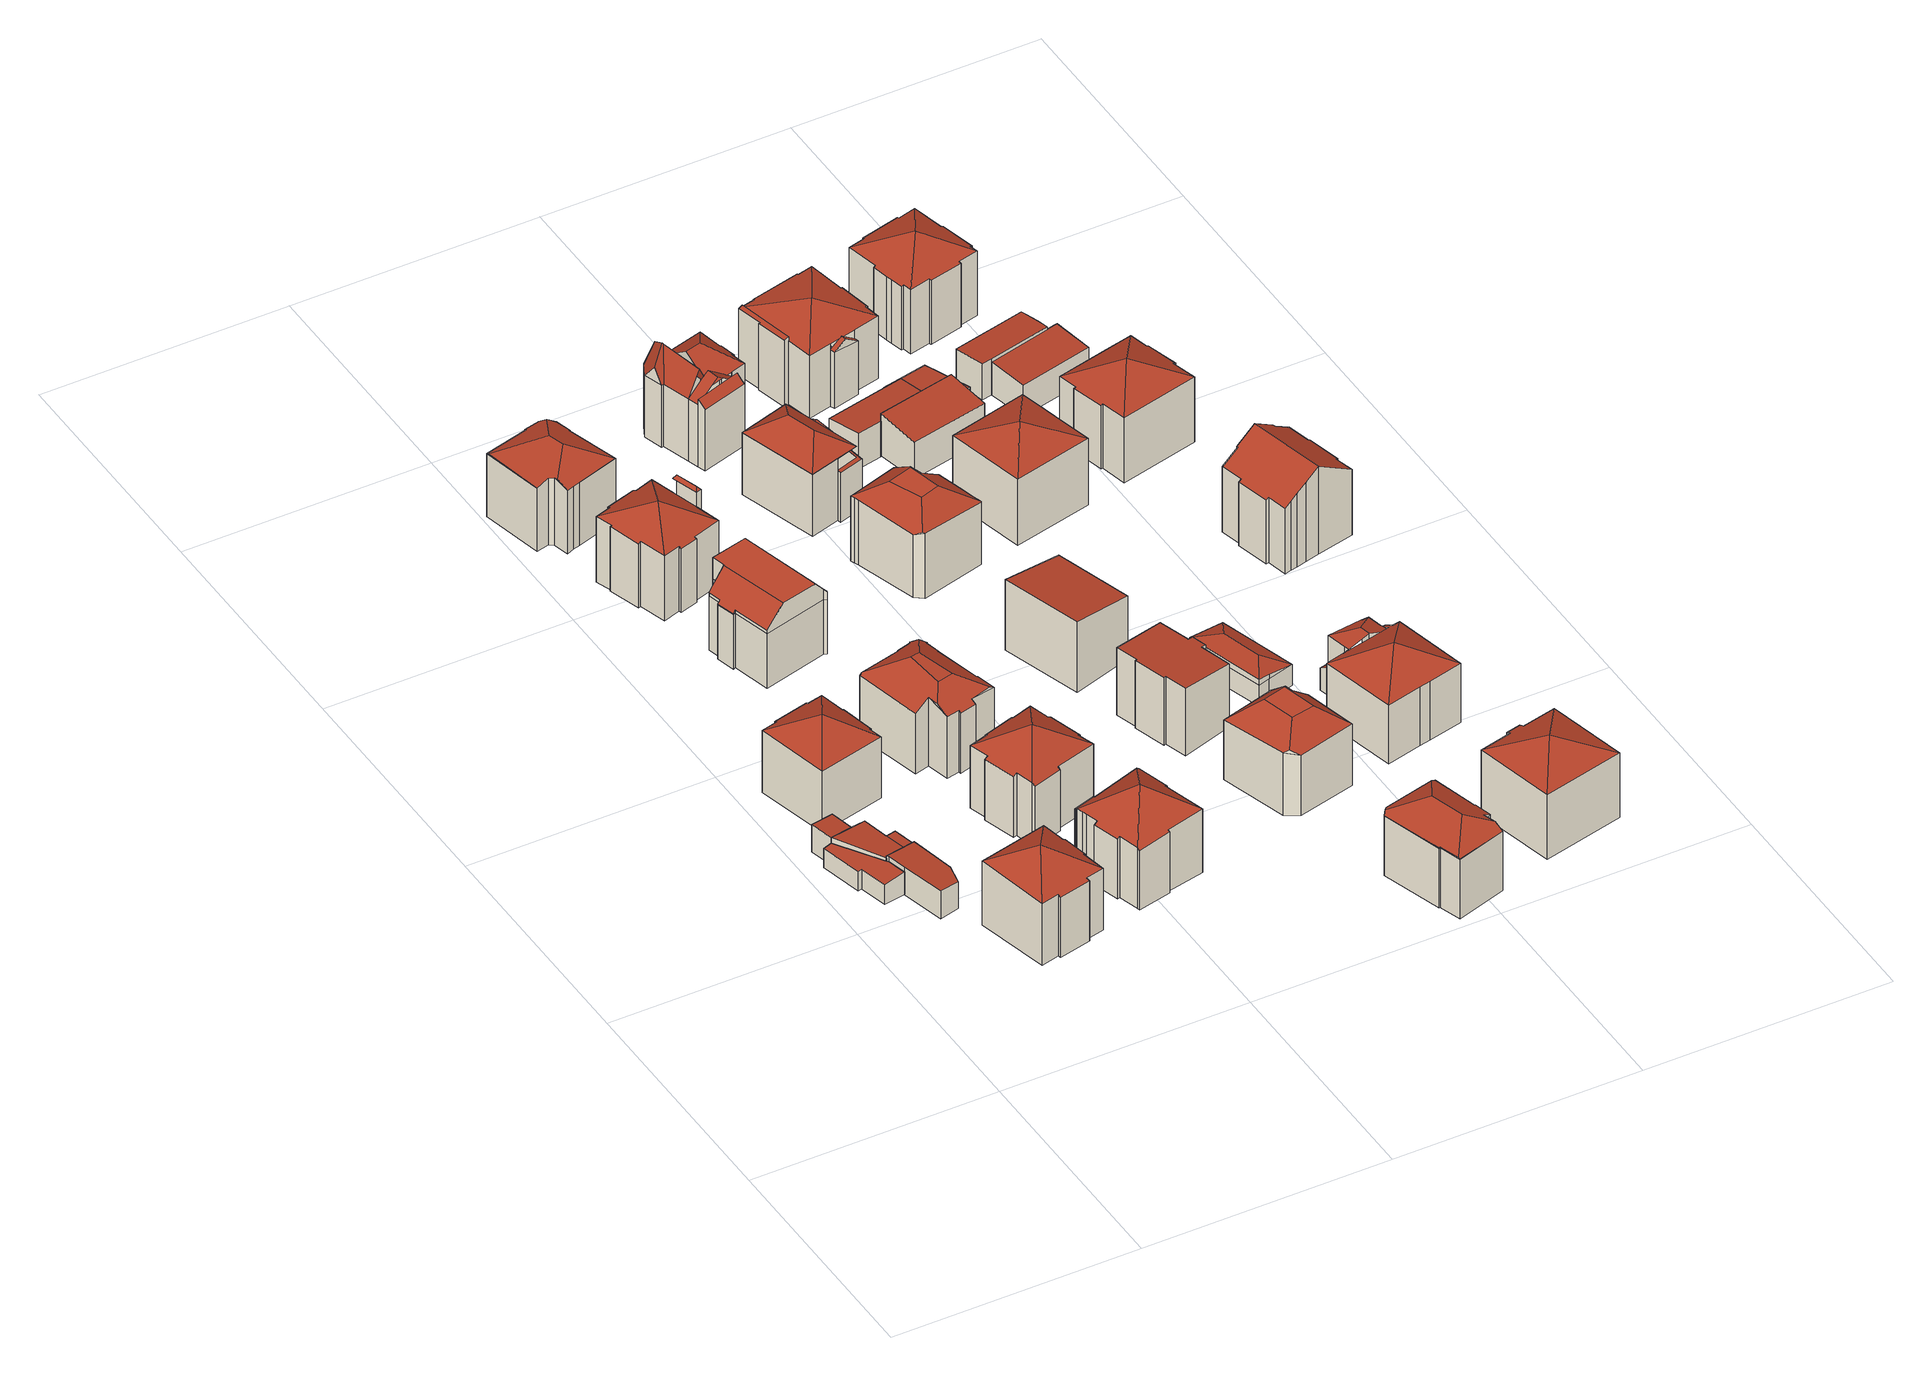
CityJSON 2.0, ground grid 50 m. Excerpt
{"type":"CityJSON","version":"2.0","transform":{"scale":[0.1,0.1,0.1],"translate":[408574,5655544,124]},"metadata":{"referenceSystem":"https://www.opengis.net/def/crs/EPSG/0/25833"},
"CityObjects":{
"building1":{"type":"Building","attributes":{"Dachtyp_tdc":"tdcPolyFlatRoof","Gemeindeschluessel":14612000,"Dachneigung":8.23,"QualitaetDacherkennung":71,"Geometrietyp2DReferenz":"3000","measuredHeight":5.06,"function":"31001_9998","roofType":"2100"},"geometry":[{"type":"Solid","lod":"2","boundaries":[[[[0,1,2,3]],[[1,4,5,2]],[[4,6,7,5]],[[6,8,9,7]],[[8,10,11,9]],[[10,12,13,11]],[[12,14,15,13]],[[14,0,3,15]],[[14,12,10,8,6,4,1,0]],[[3,2,5,7,9,11,13,15]]]],"semantics":{"surfaces":[{"type":"WallSurface"},{"type":"RoofSurface"},{"type":"GroundSurface"}],"values":[[0,0,0,0,0,0,0,0,1,2]]}}]},
"building2":{"type":"Building","attributes":{"Dachtyp_tdc":"tdcPolyFlatRoof","Gemeindeschluessel":14612000,"Dachneigung":3.33,"QualitaetDacherkennung":67,"Geometrietyp2DReferenz":"3000","measuredHeight":6.12,"function":"31001_9998","roofType":"2100"},"geometry":[{"type":"Solid","lod":"2","boundaries":[[[[16,17,18,19]],[[17,20,21,18]],[[20,22,23,21]],[[22,16,19,23]],[[22,20,17,16]],[[19,18,21,23]]]],"semantics":{"surfaces":[{"type":"WallSurface"},{"type":"RoofSurface"},{"type":"GroundSurface"}],"values":[[0,0,0,0,1,2]]}}]},
"building3":{"type":"Building","attributes":{"Gemeindeschluessel":14612000,"Geometrietyp2DReferenz":"3000","function":"31001_9998","roofType":"9999"},"children":["building3-1","building3-2"]},
"building3-1":{"type":"BuildingPart","attributes":{"Dachtyp_tdc":"tdcPolyFlatRoof","Dachneigung":3.8,"QualitaetDacherkennung":73,"Geometrietyp2DReferenz":"3000","measuredHeight":6.13,"roofType":"2100"},"parents":["building3"],"geometry":[{"type":"MultiSurface","lod":"2","boundaries":[[[24,25,26,27]],[[25,28,29,26]],[[28,30,31,29]],[[30,32,33,31]],[[32,34,35,33]],[[34,32,30,28,25,24]],[[27,26,29,31,33,35]]],"semantics":{"surfaces":[{"type":"WallSurface"},{"type":"RoofSurface"},{"type":"GroundSurface"}],"values":[0,0,0,0,0,1,2]}}]},
"building3-2":{"type":"BuildingPart","attributes":{"Dachtyp_tdc":"tdcPolyFlatRoof","Dachneigung":3.69,"QualitaetDacherkennung":66,"Geometrietyp2DReferenz":"3000","measuredHeight":5.62,"roofType":"2100"},"parents":["building3"],"geometry":[{"type":"MultiSurface","lod":"2","boundaries":[[[36,24,27,37]],[[38,39,35,34]],[[38,36,37,39]],[[38,34,24,36]],[[37,27,35,39]]],"semantics":{"surfaces":[{"type":"WallSurface"},{"type":"RoofSurface"},{"type":"GroundSurface"}],"values":[0,0,0,1,2]}}]},
"building4":{"type":"Building","attributes":{"Dachtyp_tdc":"tdcPolyFlatRoof","Gemeindeschluessel":14612000,"Dachneigung":3.72,"QualitaetDacherkennung":68,"Geometrietyp2DReferenz":"3000","measuredHeight":6.23,"function":"31001_9998","roofType":"2100"},"geometry":[{"type":"Solid","lod":"2","boundaries":[[[[40,41,42,43]],[[41,44,45,42]],[[44,46,47,45]],[[46,48,49,47]],[[48,50,51,49]],[[50,52,53,51]],[[52,40,43,53]],[[52,50,48,46,44,41,40]],[[43,42,45,47,49,51,53]]]],"semantics":{"surfaces":[{"type":"WallSurface"},{"type":"RoofSurface"},{"type":"GroundSurface"}],"values":[[0,0,0,0,0,0,0,1,2]]}}]},
"building5":{"type":"Building","attributes":{"Dachtyp_tdc":"tdcTentRoof","Gemeindeschluessel":14612000,"Dachneigung":28.26,"QualitaetDacherkennung":52,"Geometrietyp2DReferenz":"3000","measuredHeight":18.05,"function":"31001_9998","roofType":"3500"},"geometry":[{"type":"Solid","lod":"2","boundaries":[[[[54,55,56,57]],[[55,58,59,56]],[[58,60,61,59]],[[60,62,63,61]],[[62,64,65,63]],[[64,66,67,65]],[[66,68,69,67]],[[68,70,71,69]],[[70,72,73,71]],[[72,74,75,73]],[[74,76,77,75]],[[76,54,57,77]],[[54,76,78]],[[64,62,60,58,55,54,78]],[[74,72,70,68,66,64,78]],[[76,74,78]],[[57,56,59,61,63,65,67,69,71,73,75,77]]]],"semantics":{"surfaces":[{"type":"WallSurface"},{"type":"RoofSurface"},{"type":"GroundSurface"}],"values":[[0,0,0,0,0,0,0,0,0,0,0,0,1,1,1,1,2]]}}]},
"building6":{"type":"Building","attributes":{"Dachtyp_tdc":"tdcTentRoof","Gemeindeschluessel":14612000,"Dachneigung":27.88,"QualitaetDacherkennung":62,"Geometrietyp2DReferenz":"3000","measuredHeight":17.93,"function":"31001_9998","roofType":"3500"},"geometry":[{"type":"Solid","lod":"2","boundaries":[[[[79,80,81,82]],[[80,83,84,81]],[[83,85,86,84]],[[85,87,88,86]],[[87,89,90,88]],[[89,91,92,90]],[[91,93,94,92]],[[93,95,96,94]],[[95,97,98,96]],[[97,99,100,98]],[[99,101,102,100]],[[101,79,82,102]],[[93,91,89,87,85,83,103]],[[79,101,99,97,95,93,103]],[[80,79,103]],[[83,80,103]],[[82,81,84,86,88,90,92,94,96,98,100,102]]]],"semantics":{"surfaces":[{"type":"WallSurface"},{"type":"RoofSurface"},{"type":"GroundSurface"}],"values":[[0,0,0,0,0,0,0,0,0,0,0,0,1,1,1,1,2]]}}]},
"building7":{"type":"Building","attributes":{"Dachtyp_tdc":"tdcTentRoof","Gemeindeschluessel":14612000,"Dachneigung":30.77,"QualitaetDacherkennung":58,"Geometrietyp2DReferenz":"3000","measuredHeight":18.38,"function":"31001_9998","roofType":"3500"},"geometry":[{"type":"Solid","lod":"2","boundaries":[[[[104,105,106,107]],[[105,108,109,106]],[[108,110,111,109]],[[110,112,113,111]],[[112,114,115,113]],[[114,116,117,115]],[[116,118,119,117]],[[118,120,121,119]],[[120,122,123,121]],[[122,124,125,123]],[[124,126,127,125]],[[126,128,129,127]],[[128,130,131,129]],[[130,132,133,131]],[[132,134,135,133]],[[134,136,137,135]],[[136,138,139,137]],[[138,140,141,139]],[[140,104,107,141]],[[118,116,114,112,110,108,142]],[[128,126,124,122,120,118,142]],[[136,134,132,130,128,142]],[[108,105,104,140,138,136,142]],[[107,106,109,111,113,115,117,119,121,123,125,127,129,131,133,135,137,139,141]]]],"semantics":{"surfaces":[{"type":"WallSurface"},{"type":"RoofSurface"},{"type":"GroundSurface"}],"values":[[0,0,0,0,0,0,0,0,0,0,0,0,0,0,0,0,0,0,0,1,1,1,1,2]]}}]},
"building8":{"type":"Building","attributes":{"Dachtyp_tdc":"tdcTentRoof","Gemeindeschluessel":14612000,"Dachneigung":34.36,"QualitaetDacherkennung":53,"Geometrietyp2DReferenz":"3000","measuredHeight":19.06,"function":"31001_9998","roofType":"3500"},"geometry":[{"type":"Solid","lod":"2","boundaries":[[[[143,144,145,146]],[[144,147,148,145]],[[147,149,150,148]],[[149,151,152,150]],[[151,153,154,152]],[[153,155,156,154]],[[155,157,158,156]],[[157,159,160,158]],[[159,161,162,160]],[[161,163,164,162]],[[163,165,166,164]],[[165,167,168,166]],[[167,169,170,168]],[[169,171,172,170]],[[171,173,174,172]],[[173,175,176,174]],[[175,177,178,176]],[[177,179,180,178]],[[179,181,182,180]],[[181,143,146,182]],[[159,157,155,153,151,149,147,144,183]],[[169,167,165,163,161,159,183]],[[177,175,173,171,169,183]],[[144,143,181,179,177,183]],[[146,145,148,150,152,154,156,158,160,162,164,166,168,170,172,174,176,178,180,182]]]],"semantics":{"surfaces":[{"type":"WallSurface"},{"type":"RoofSurface"},{"type":"GroundSurface"}],"values":[[0,0,0,0,0,0,0,0,0,0,0,0,0,0,0,0,0,0,0,0,1,1,1,1,2]]}}]},
"building9":{"type":"Building","attributes":{"Dachtyp_tdc":"tdcFreeFormRoof","Gemeindeschluessel":14612000,"Dachneigung":18.41,"QualitaetDacherkennung":46,"Geometrietyp2DReferenz":"3000","measuredHeight":16.98,"function":"31001_9998","roofType":"5000"},"geometry":[{"type":"Solid","lod":"2","boundaries":[[[[184,185,186]],[[187,188,189]],[[190,191,192,193,194,195,196,197,198,199,200,201,202,203]],[[204,205,191,190]],[[205,206,192,191]],[[206,207,193,192]],[[207,208,194,193]],[[208,209,195,194]],[[209,185,196,195]],[[185,184,197,196]],[[184,210,198,197]],[[210,211,199,198]],[[211,212,200,199]],[[212,213,201,200]],[[213,188,202,201]],[[188,187,203,202]],[[187,204,190,203]],[[214,215,206,205,204,187,189]],[[184,186,216,217,211,210]],[[217,216,214,189,188,213,212]],[[186,185,209,208,207,215,214,216]],[[212,211,217]],[[207,206,215]]]],"semantics":{"surfaces":[{"type":"WallSurface"},{"type":"GroundSurface"},{"type":"RoofSurface"}],"values":[[0,0,1,0,0,0,0,0,0,0,0,0,0,0,0,0,0,2,2,2,2,0,0]]}}]},
"building10":{"type":"Building","attributes":{"Gemeindeschluessel":14612000,"Geometrietyp2DReferenz":"3000","function":"31001_9998","roofType":"9999"},"children":["building10-1","building10-2"]},
"building10-1":{"type":"BuildingPart","attributes":{"Dachtyp_tdc":"tdcFreeFormRoof","Dachneigung":53.32,"QualitaetDacherkennung":8,"Geometrietyp2DReferenz":"3000","measuredHeight":18.42,"roofType":"5000"},"parents":["building10"],"geometry":[{"type":"MultiSurface","lod":"2","boundaries":[[[218,219,220,221]],[[219,222,223,224,220]],[[225,222,219]],[[226,225,219,218]],[[226,218,227]],[[225,226,227,222]],[[228,229,221,220,224]]],"semantics":{"surfaces":[{"type":"WallSurface"},{"type":"RoofSurface"},{"type":"GroundSurface"}],"values":[0,0,1,1,1,1,2]}}]},
"building10-2":{"type":"BuildingPart","attributes":{"Dachtyp_tdc":"tdcTentRoof","Dachneigung":25.21,"QualitaetDacherkennung":34,"Geometrietyp2DReferenz":"3000","measuredHeight":18.42,"roofType":"3500"},"parents":["building10"],"geometry":[{"type":"MultiSurface","lod":"2","boundaries":[[[230,231,232,233]],[[234,235,236,237]],[[231,238,239,232]],[[238,240,241,239]],[[240,234,237,241]],[[235,242,243,236]],[[242,244,245,243]],[[244,246,229,245]],[[246,247,228,229]],[[223,248,249,224]],[[248,250,251,249]],[[252,253,254,255]],[[250,256,257,251]],[[256,258,259,257]],[[258,252,255,259]],[[253,260,261,254]],[[260,262,263,261]],[[262,264,265,263]],[[264,230,233,265]],[[244,242,235,234,240,238,266]],[[250,248,223,247,246,244,266]],[[260,253,252,258,256,250,266]],[[238,231,230,264,262,260,266]],[[233,232,239,241,237,236,243,245,229,228,224,249,251,257,259,255,254,261,263,265]]],"semantics":{"surfaces":[{"type":"WallSurface"},{"type":"RoofSurface"},{"type":"GroundSurface"}],"values":[0,0,0,0,0,0,0,0,0,0,0,0,0,0,0,0,0,0,0,1,1,1,1,2]}}]},
"building11":{"type":"Building","attributes":{"Dachtyp_tdc":"tdcFreeFormRoof","Gemeindeschluessel":14612000,"Dachneigung":0.96,"QualitaetDacherkennung":41,"Geometrietyp2DReferenz":"3000","measuredHeight":16.88,"function":"31001_9998","roofType":"5000"},"geometry":[{"type":"Solid","lod":"2","boundaries":[[[[267,268,269,270]],[[268,271,272,269]],[[271,273,274,272]],[[273,275,276,274]],[[275,277,278,276]],[[277,279,280,278]],[[279,281,282,280]],[[281,283,284,282]],[[283,285,286,284]],[[285,287,288,286]],[[287,289,290,288]],[[289,291,292,290]],[[291,293,294,292]],[[293,267,270,294]],[[275,295,296,297,298,299,300]],[[301,302,303,304,305,306,307,308]],[[309,310,304,303,298,297]],[[293,310,309,267]],[[267,309,297,268]],[[291,305,304,310,293]],[[283,301,308,285]],[[285,308,307,287]],[[287,307,306,289]],[[289,306,305,291]],[[281,302,301,283]],[[279,299,298,303,302,281]],[[277,300,299,279]],[[275,300,277]],[[268,297,296,271]],[[271,296,295,273]],[[273,295,275]],[[270,269,272,274,276,278,280,282,284,286,288,290,292,294]]]],"semantics":{"surfaces":[{"type":"WallSurface"},{"type":"RoofSurface"},{"type":"GroundSurface"}],"values":[[0,0,0,0,0,0,0,0,0,0,0,0,0,0,1,1,1,0,0,0,0,0,0,0,0,0,0,0,0,0,0,2]]}}]},
"building12":{"type":"Building","attributes":{"Dachtyp_tdc":"tdcFreeFormRoof","Gemeindeschluessel":14612000,"Dachneigung":33.05,"QualitaetDacherkennung":40,"Geometrietyp2DReferenz":"3000","measuredHeight":17.62,"function":"31001_9998","roofType":"5000"},"geometry":[{"type":"Solid","lod":"2","boundaries":[[[[311,312,313,314]],[[312,315,316,313]],[[315,317,318,316]],[[317,319,320,318]],[[319,321,322,320]],[[321,323,324,322]],[[323,325,326,324]],[[325,327,328,326]],[[327,329,330,328]],[[329,331,332,330]],[[331,333,334,332]],[[333,335,336,334]],[[335,337,338,336]],[[337,339,340,338]],[[339,341,342,340]],[[341,343,344,342]],[[343,345,346,344]],[[345,347,348,346]],[[347,311,314,348]],[[341,339,337,349,350,351,352,345,343]],[[352,351,353,354,312,311,347]],[[355,321,319,317,315,354,353,356]],[[349,335,333,331,329,327,325,323,355,356,350]],[[351,350,356,353]],[[323,321,355]],[[337,335,349]],[[315,312,354]],[[347,345,352]],[[314,313,316,318,320,322,324,326,328,330,332,334,336,338,340,342,344,346,348]]]],"semantics":{"surfaces":[{"type":"WallSurface"},{"type":"RoofSurface"},{"type":"GroundSurface"}],"values":[[0,0,0,0,0,0,0,0,0,0,0,0,0,0,0,0,0,0,0,1,1,1,1,1,0,0,0,0,2]]}}]},
"building13":{"type":"Building","attributes":{"Gemeindeschluessel":14612000,"Geometrietyp2DReferenz":"3000","function":"31001_9998","roofType":"9999"},"children":["building13-1","building13-2"]},
"building13-1":{"type":"BuildingPart","attributes":{"Dachtyp_tdc":"tdcGableRoof","Dachneigung":10.99,"QualitaetDacherkennung":19,"Geometrietyp2DReferenz":"3000","measuredHeight":13.19,"roofType":"3100"},"parents":["building13"],"geometry":[{"type":"MultiSurface","lod":"2","boundaries":[[[357,358,359,360]],[[358,361,362,359]],[[363,364,365,366]],[[364,367,368,365]],[[367,369,370,368]],[[369,371,372,370]],[[371,357,360,372]],[[367,364,363,373]],[[373,374,361,358,357,371,369,367]],[[360,359,362,375,376,366,365,368,370,372]]],"semantics":{"surfaces":[{"type":"WallSurface"},{"type":"RoofSurface"},{"type":"GroundSurface"}],"values":[0,0,0,0,0,0,0,1,1,2]}}]},
"building13-2":{"type":"BuildingPart","attributes":{"Dachtyp_tdc":"tdcHipRoof","Dachneigung":33.69,"QualitaetDacherkennung":70,"Geometrietyp2DReferenz":"3000","measuredHeight":17.53,"roofType":"3200"},"parents":["building13"],"geometry":[{"type":"MultiSurface","lod":"2","boundaries":[[[377,378,379]],[[366,376,375,362,380,381,382]],[[379,383,380,362,361]],[[383,384,381,380]],[[384,385,382,381]],[[385,386,363,366,382]],[[387,378,377,388]],[[385,389,390]],[[377,386,385,390,388]],[[389,387,388,390]],[[384,389,385]],[[383,387,389,384]],[[379,378,387,383]]],"semantics":{"surfaces":[{"type":"WallSurface"},{"type":"GroundSurface"},{"type":"RoofSurface"}],"values":[0,1,0,0,0,0,2,2,2,2,0,0,0]}}]},
"building14":{"type":"Building","attributes":{"Dachtyp_tdc":"tdcFreeFormRoof","Gemeindeschluessel":14612000,"Dachneigung":23.7,"QualitaetDacherkennung":58,"Geometrietyp2DReferenz":"3000","measuredHeight":16.38,"function":"31001_9998","roofType":"5000"},"geometry":[{"type":"Solid","lod":"2","boundaries":[[[[391,392,393,394]],[[392,395,396,393]],[[395,397,398,396]],[[397,399,400,398]],[[399,401,402,400]],[[401,403,404,402]],[[403,405,406,404]],[[405,407,408,406]],[[407,409,410,408]],[[409,411,412,410]],[[411,413,414,412]],[[413,391,394,414]],[[415,416,417,418]],[[419,420,421,422,405,423]],[[421,420,418,417,424,425,426]],[[427,428,429,430,392,415,418,420,419]],[[392,430,395]],[[395,430,429,397]],[[397,429,428,399]],[[399,428,427,401]],[[401,427,419,423,403]],[[407,422,421,426,409]],[[409,426,425,411]],[[411,425,424,413]],[[413,424,417,416,391]],[[405,422,407]],[[391,416,415,392]],[[403,423,405]],[[394,393,396,398,400,402,404,406,408,410,412,414]]]],"semantics":{"surfaces":[{"type":"WallSurface"},{"type":"RoofSurface"},{"type":"GroundSurface"}],"values":[[0,0,0,0,0,0,0,0,0,0,0,0,1,1,1,1,0,0,0,0,0,0,0,0,0,0,0,0,2]]}}]},
"building15":{"type":"Building","attributes":{"Dachtyp_tdc":"tdcPolyFlatRoof","Gemeindeschluessel":14612000,"Dachneigung":4.54,"QualitaetDacherkennung":52,"Geometrietyp2DReferenz":"3000","measuredHeight":15.01,"function":"31001_9998","roofType":"2100"},"geometry":[{"type":"Solid","lod":"2","boundaries":[[[[431,432,433,434]],[[432,435,436,433]],[[435,437,438,436]],[[437,439,440,438]],[[439,441,442,440]],[[441,443,444,442]],[[443,445,446,444]],[[445,447,448,446]],[[447,449,450,448]],[[449,451,452,450]],[[451,453,454,452]],[[453,431,434,454]],[[453,451,449,447,445,443,441,439,437,435,432,431]],[[434,433,436,438,440,442,444,446,448,450,452,454]]]],"semantics":{"surfaces":[{"type":"WallSurface"},{"type":"RoofSurface"},{"type":"GroundSurface"}],"values":[[0,0,0,0,0,0,0,0,0,0,0,0,1,2]]}}]},
"building16":{"type":"Building","attributes":{"Gemeindeschluessel":14612000,"Geometrietyp2DReferenz":"3000","function":"31001_9998","roofType":"9999"},"children":["building16-1","building16-2","building16-3","building16-4"]},
"building16-1":{"type":"BuildingPart","attributes":{"Dachtyp_tdc":"tdcHipAndGableRoof","Dachneigung":35.95,"QualitaetDacherkennung":56,"Geometrietyp2DReferenz":"3000","measuredHeight":17.73,"roofType":"5000"},"parents":["building16"],"geometry":[{"type":"MultiSurface","lod":"2","boundaries":[[[455,456,457,458]],[[456,459,460,457]],[[459,461,462,460]],[[461,463,464,462]],[[463,465,466,464]],[[465,467,468,466]],[[467,469,470,471,468]],[[467,465,463,461,459,456,472]],[[456,455,473,474,472]],[[474,475,476,477,469,467,472]],[[478,458,457,460,462,464,466,468,471,479]]],"semantics":{"surfaces":[{"type":"WallSurface"},{"type":"RoofSurface"},{"type":"GroundSurface"}],"values":[0,0,0,0,0,0,0,1,1,1,2]}}]},
"building16-2":{"type":"BuildingPart","attributes":{"Dachtyp_tdc":"tdcFreeFormRoof","Dachneigung":62.11,"QualitaetDacherkennung":18,"Geometrietyp2DReferenz":"3000","measuredHeight":19.63,"roofType":"5000"},"parents":["building16"],"geometry":[{"type":"MultiSurface","lod":"2","boundaries":[[[480,481,482,483]],[[480,484,485,481]],[[484,486,487,485]],[[486,488,489,487]],[[488,490,491,489]],[[492,490,488]],[[493,494,492,488,486]],[[493,486,484]],[[495,494,493,484,480]],[[496,495,480,483]],[[492,494,495,496,497,498,475,499,473,490]],[[479,482,481,485,487,489,491,458,478]]],"semantics":{"surfaces":[{"type":"WallSurface"},{"type":"RoofSurface"},{"type":"GroundSurface"}],"values":[0,0,0,0,0,0,1,0,1,1,1,2]}}]},
"building16-3":{"type":"BuildingPart","attributes":{"Dachtyp_tdc":"tdcPolyFlatRoof","Dachneigung":39.27,"QualitaetDacherkennung":33,"Geometrietyp2DReferenz":"3000","measuredHeight":15.09,"roofType":"2100"},"parents":["building16"],"geometry":[{"type":"MultiSurface","lod":"2","boundaries":[[[500,501,502,503,504,505]],[[501,506,507,502]],[[506,508,509,507]],[[508,510,511,512,509]],[[508,506,501,500,513,514,510]],[[512,503,502,507,509]]],"semantics":{"surfaces":[{"type":"WallSurface"},{"type":"RoofSurface"},{"type":"GroundSurface"}],"values":[0,0,0,0,1,2]}}]},
"building16-4":{"type":"BuildingPart","attributes":{"Dachtyp_tdc":"tdcGableRoof","Dachneigung":38.71,"QualitaetDacherkennung":36,"Geometrietyp2DReferenz":"3000","measuredHeight":17.25,"roofType":"3100"},"parents":["building16"],"geometry":[{"type":"MultiSurface","lod":"2","boundaries":[[[470,515,516,471]],[[511,483,482,512]],[[515,470,477,517,518,513,505]],[[483,511,514,518,517,497,519]],[[471,516,503,512,482,479]]],"semantics":{"surfaces":[{"type":"WallSurface"},{"type":"RoofSurface"},{"type":"GroundSurface"}],"values":[0,0,1,1,2]}}]},
"building17":{"type":"Building","attributes":{"Dachtyp_tdc":"tdcPolyFlatRoof","Gemeindeschluessel":14612000,"Dachneigung":7.44,"QualitaetDacherkennung":58,"Geometrietyp2DReferenz":"3000","measuredHeight":15.66,"function":"31001_9998","roofType":"2100"},"geometry":[{"type":"Solid","lod":"2","boundaries":[[[[520,521,522,523]],[[521,524,525,522]],[[524,526,527,525]],[[526,520,523,527]],[[526,524,521,520]],[[523,522,525,527]]]],"semantics":{"surfaces":[{"type":"WallSurface"},{"type":"RoofSurface"},{"type":"GroundSurface"}],"values":[[0,0,0,0,1,2]]}}]},
"building18":{"type":"Building","attributes":{"Dachtyp_tdc":"tdcFreeFormRoof","Gemeindeschluessel":14612000,"Dachneigung":32.88,"QualitaetDacherkennung":51,"Geometrietyp2DReferenz":"3000","measuredHeight":17.51,"function":"31001_9998","roofType":"5000"},"geometry":[{"type":"Solid","lod":"2","boundaries":[[[[528,529,530,531]],[[529,532,533,530]],[[532,534,535,533]],[[534,536,537,535]],[[536,538,539,537]],[[538,540,541,539]],[[540,542,543,541]],[[542,544,545,543]],[[544,546,547,545]],[[546,548,549,547]],[[548,550,551,549]],[[550,552,553,551]],[[552,528,531,553]],[[554,555,548,546,544,556]],[[557,558,532,529,528,552,550,555,554]],[[534,558,557,559,560,536]],[[560,559,556,544,542,540,538]],[[559,557,554,556]],[[550,548,555]],[[534,532,558]],[[538,536,560]],[[531,530,533,535,537,539,541,543,545,547,549,551,553]]]],"semantics":{"surfaces":[{"type":"WallSurface"},{"type":"RoofSurface"},{"type":"GroundSurface"}],"values":[[0,0,0,0,0,0,0,0,0,0,0,0,0,1,1,1,1,1,0,0,0,2]]}}]},
"building19":{"type":"Building","attributes":{"Dachtyp_tdc":"tdcFreeFormRoof","Gemeindeschluessel":14612000,"Dachneigung":38.13,"QualitaetDacherkennung":45,"Geometrietyp2DReferenz":"3000","measuredHeight":17.57,"function":"31001_9998","roofType":"5000"},"geometry":[{"type":"Solid","lod":"2","boundaries":[[[[561,562,563,564]],[[562,565,566,563]],[[565,567,568,566]],[[567,569,570,568]],[[569,571,572,570]],[[571,573,574,572]],[[573,561,564,574]],[[575,569,567,565,576,577]],[[569,575,578,579,571]],[[579,578,580,561,573]],[[577,576,562,561,580]],[[578,575,577,580]],[[565,562,576]],[[573,571,579]],[[564,563,566,568,570,572,574]]]],"semantics":{"surfaces":[{"type":"WallSurface"},{"type":"RoofSurface"},{"type":"GroundSurface"}],"values":[[0,0,0,0,0,0,0,1,1,1,1,1,0,0,2]]}}]},
"building20":{"type":"Building","attributes":{"Dachtyp_tdc":"tdcFreeFormRoof","Gemeindeschluessel":14612000,"Dachneigung":28.93,"QualitaetDacherkennung":46,"Geometrietyp2DReferenz":"3000","measuredHeight":6.91,"function":"31001_9998","roofType":"5000"},"geometry":[{"type":"Solid","lod":"2","boundaries":[[[[581,582,583,584]],[[582,585,586,583]],[[585,587,588,586]],[[587,589,590,588]],[[589,581,584,590]],[[585,591,592,593]],[[582,594,595]],[[585,582,595,591]],[[592,591,595,594]],[[589,592,594,581]],[[581,594,582]],[[587,593,592,589]],[[585,593,587]],[[584,583,586,588,590]]]],"semantics":{"surfaces":[{"type":"WallSurface"},{"type":"RoofSurface"},{"type":"GroundSurface"}],"values":[[0,0,0,0,0,1,1,1,1,0,0,0,0,2]]}}]},
"building21":{"type":"Building","attributes":{"Dachtyp_tdc":"tdcPolyFlatRoof","Gemeindeschluessel":14612000,"Dachneigung":4.16,"QualitaetDacherkennung":77,"Geometrietyp2DReferenz":"3000","measuredHeight":7.85,"function":"31001_9998","roofType":"2100"},"geometry":[{"type":"Solid","lod":"2","boundaries":[[[[596,597,598,599]],[[597,600,601,598]],[[600,602,603,601]],[[602,604,605,603]],[[604,606,607,605]],[[606,596,599,607]],[[606,604,602,600,597,596]],[[599,598,601,603,605,607]]]],"semantics":{"surfaces":[{"type":"WallSurface"},{"type":"RoofSurface"},{"type":"GroundSurface"}],"values":[[0,0,0,0,0,0,1,2]]}}]},
"building22":{"type":"Building","attributes":{"Gemeindeschluessel":14612000,"Geometrietyp2DReferenz":"3000","function":"31001_9998","roofType":"9999"},"children":["building22-1","building22-2","building22-3"]},
"building22-1":{"type":"BuildingPart","attributes":{"Dachtyp_tdc":"tdcTentRoof","Dachneigung":16.9,"QualitaetDacherkennung":54,"Geometrietyp2DReferenz":"3000","measuredHeight":17.5,"roofType":"3500"},"parents":["building22"],"geometry":[{"type":"MultiSurface","lod":"2","boundaries":[[[608,609,610,611]],[[609,612,613,610]],[[612,614,615,613]],[[614,616,617,615]],[[616,618,619,617]],[[618,620,621,619]],[[620,622,623,621]],[[622,624,625,623]],[[624,626,627,625]],[[626,628,629,627]],[[628,630,631,629]],[[630,632,631]],[[633,634,635]],[[633,636,637,634]],[[636,638,639,637]],[[640,608,611,641]],[[618,616,614,612,609,608,640,642]],[[628,626,624,622,620,618,642]],[[636,633,643,644,630,628,642]],[[640,638,636,642]],[[610,613,615,617,619,621,623,625,627,629,631,634,637,639,641,611]]],"semantics":{"surfaces":[{"type":"WallSurface"},{"type":"RoofSurface"},{"type":"GroundSurface"}],"values":[0,0,0,0,0,0,0,0,0,0,0,0,0,0,0,0,1,1,1,1,2]}}]},
"building22-2":{"type":"BuildingPart","attributes":{"Dachtyp_tdc":"tdcPolyFlatRoof","Dachneigung":18.41,"QualitaetDacherkennung":45,"Geometrietyp2DReferenz":"3000","measuredHeight":15.1,"roofType":"2100"},"parents":["building22"],"geometry":[{"type":"MultiSurface","lod":"2","boundaries":[[[645,646,647,648]],[[646,649,650,647]],[[649,651,652,650]],[[651,653,611,652]],[[654,645,648,639,638]],[[654,653,651,649,646,645]],[[648,647,650,652,611,639]]],"semantics":{"surfaces":[{"type":"WallSurface"},{"type":"RoofSurface"},{"type":"GroundSurface"}],"values":[0,0,0,0,0,1,2]}}]},
"building22-3":{"type":"BuildingPart","attributes":{"Dachtyp_tdc":"tdcGableRoof","Dachneigung":35.38,"QualitaetDacherkennung":30,"Geometrietyp2DReferenz":"3000","measuredHeight":14.14,"roofType":"3100"},"parents":["building22"],"geometry":[{"type":"MultiSurface","lod":"2","boundaries":[[[655,656,657,658]],[[656,635,634,657]],[[632,655,658,631]],[[655,632,644,659,660]],[[635,656,660,659,643]],[[655,660,656]],[[658,657,634,631]]],"semantics":{"surfaces":[{"type":"WallSurface"},{"type":"RoofSurface"},{"type":"GroundSurface"}],"values":[0,0,0,1,1,0,2]}}]},
"building23":{"type":"Building","attributes":{"Dachtyp_tdc":"tdcTentRoof","Gemeindeschluessel":14612000,"Dachneigung":22.14,"QualitaetDacherkennung":66,"Geometrietyp2DReferenz":"3000","measuredHeight":18.15,"function":"31001_9998","roofType":"3500"},"geometry":[{"type":"Solid","lod":"2","boundaries":[[[[661,662,663,664]],[[662,665,666,663]],[[665,667,668,666]],[[667,661,664,668]],[[662,661,669]],[[665,662,669]],[[667,665,669]],[[661,667,669]],[[664,663,666,668]]]],"semantics":{"surfaces":[{"type":"WallSurface"},{"type":"RoofSurface"},{"type":"GroundSurface"}],"values":[[0,0,0,0,1,1,1,1,2]]}}]},
"building24":{"type":"Building","attributes":{"Dachtyp_tdc":"tdcTentRoof","Gemeindeschluessel":14612000,"Dachneigung":23.36,"QualitaetDacherkennung":61,"Geometrietyp2DReferenz":"3000","measuredHeight":17.96,"function":"31001_9998","roofType":"3500"},"geometry":[{"type":"Solid","lod":"2","boundaries":[[[[670,671,672,673]],[[671,674,675,672]],[[674,676,677,675]],[[676,678,679,677]],[[678,680,681,679]],[[680,682,683,681]],[[682,684,685,683]],[[684,670,673,685]],[[684,682,680,678,676,674,686]],[[670,684,686]],[[671,670,686]],[[674,671,686]],[[673,672,675,677,679,681,683,685]]]],"semantics":{"surfaces":[{"type":"WallSurface"},{"type":"RoofSurface"},{"type":"GroundSurface"}],"values":[[0,0,0,0,0,0,0,0,1,1,1,1,2]]}}]},
"building25":{"type":"Building","attributes":{"Dachtyp_tdc":"tdcPolyFlatRoof","Gemeindeschluessel":14612000,"Dachneigung":7.54,"QualitaetDacherkennung":85,"Geometrietyp2DReferenz":"3000","measuredHeight":9.23,"function":"31001_9998","roofType":"2100"},"geometry":[{"type":"Solid","lod":"2","boundaries":[[[[687,688,689,690,691]],[[692,693,694,695,696]],[[691,690,693,692]],[[690,689,694,693]],[[689,688,695,694]],[[688,687,696,695]],[[687,691,692,696]]]],"semantics":{"surfaces":[{"type":"RoofSurface"},{"type":"GroundSurface"},{"type":"WallSurface"}],"values":[[0,1,2,2,2,2,2]]}}]},
"building26":{"type":"Building","attributes":{"Gemeindeschluessel":14612000,"Geometrietyp2DReferenz":"3000","function":"31001_9998","roofType":"9999"},"children":["building26-1","building26-2","building26-3"]},
"building26-1":{"type":"BuildingPart","attributes":{"Dachtyp_tdc":"tdcPolyFlatRoof","Dachneigung":28.95,"QualitaetDacherkennung":37,"Geometrietyp2DReferenz":"3000","measuredHeight":6.06,"roofType":"2100"},"parents":["building26"],"geometry":[{"type":"MultiSurface","lod":"2","boundaries":[[[697,698,699,700]],[[698,701,702,699]],[[701,703,704,702]],[[703,701,698,697]],[[700,699,702,704]]],"semantics":{"surfaces":[{"type":"WallSurface"},{"type":"RoofSurface"},{"type":"GroundSurface"}],"values":[0,0,0,1,2]}}]},
"building26-2":{"type":"BuildingPart","attributes":{"Dachtyp_tdc":"tdcHipAndGableRoof","Dachneigung":23.18,"QualitaetDacherkennung":47,"Geometrietyp2DReferenz":"3000","measuredHeight":14.34,"roofType":"5000"},"parents":["building26"],"geometry":[{"type":"MultiSurface","lod":"2","boundaries":[[[705,706,707,708]],[[709,710,711,712]],[[710,713,697,700,711]],[[714,715,716,704,703]],[[715,717,718,719,716]],[[715,714,713,720]],[[713,710,709,706,705,721,709,722,720]],[[722,723,724,725,717,715,720]],[[726,712,708,707,712,711,700,704,716,719,727]]],"semantics":{"surfaces":[{"type":"WallSurface"},{"type":"RoofSurface"},{"type":"GroundSurface"}],"values":[0,0,0,0,0,1,1,1,2]}}]},
"building26-3":{"type":"BuildingPart","attributes":{"Dachtyp_tdc":"tdcTentRoof","Dachneigung":29.88,"QualitaetDacherkennung":74,"Geometrietyp2DReferenz":"3000","measuredHeight":17.63,"roofType":"3500"},"parents":["building26"],"geometry":[{"type":"MultiSurface","lod":"2","boundaries":[[[718,728,729,719]],[[728,730,731,729]],[[730,732,733,731]],[[732,734,735,733]],[[734,736,737,735]],[[736,738,739,737]],[[738,740,741,739]],[[740,742,743,741]],[[742,744,707,743]],[[744,745,705,708,707]],[[734,732,746]],[[740,738,736,734,746]],[[742,740,746]],[[732,730,728,718,725,747,723,748,749,721,745,744,742,746]],[[727,719,729,731,733,735,737,739,741,743,707,708,712,726]]],"semantics":{"surfaces":[{"type":"WallSurface"},{"type":"RoofSurface"},{"type":"GroundSurface"}],"values":[0,0,0,0,0,0,0,0,0,0,1,1,1,1,2]}}]},
"building27":{"type":"Building","attributes":{"Dachtyp_tdc":"tdcPolyFlatRoof","Gemeindeschluessel":14612000,"Dachneigung":3.9,"QualitaetDacherkennung":78,"Geometrietyp2DReferenz":"3000","measuredHeight":4.46,"function":"31001_9998","roofType":"2100"},"geometry":[{"type":"Solid","lod":"2","boundaries":[[[[750,751,752,753]],[[751,754,755,752]],[[754,756,757,755]],[[756,758,759,757]],[[758,760,761,759]],[[760,762,763,761]],[[762,750,753,763]],[[762,760,758,756,754,751,750]],[[753,752,755,757,759,761,763]]]],"semantics":{"surfaces":[{"type":"WallSurface"},{"type":"RoofSurface"},{"type":"GroundSurface"}],"values":[[0,0,0,0,0,0,0,1,2]]}}]},
"building28":{"type":"Building","attributes":{"Dachtyp_tdc":"tdcPolyFlatRoof","Gemeindeschluessel":14612000,"Dachneigung":5.15,"QualitaetDacherkennung":78,"Geometrietyp2DReferenz":"3000","measuredHeight":7.97,"function":"31001_9998","roofType":"2100"},"geometry":[{"type":"Solid","lod":"2","boundaries":[[[[764,765,766,767,768,769,770]],[[771,772,773,774,775,776,777]],[[770,769,772,771]],[[769,768,773,772]],[[768,767,774,773]],[[767,766,775,774]],[[766,765,776,775]],[[765,764,777,776]],[[764,770,771,777]]]],"semantics":{"surfaces":[{"type":"RoofSurface"},{"type":"GroundSurface"},{"type":"WallSurface"}],"values":[[0,1,2,2,2,2,2,2,2]]}}]},
"building29":{"type":"Building","attributes":{"Dachtyp_tdc":"tdcTentRoof","Gemeindeschluessel":14612000,"Dachneigung":24.32,"QualitaetDacherkennung":74,"Geometrietyp2DReferenz":"3000","measuredHeight":18.07,"function":"31001_9998","roofType":"3500"},"geometry":[{"type":"Solid","lod":"2","boundaries":[[[[778,779,780,781]],[[779,782,783,780]],[[782,784,785,783]],[[784,786,787,785]],[[786,788,789,787]],[[788,790,791,789]],[[790,792,793,791]],[[792,794,795,793]],[[794,796,797,795]],[[796,798,799,797]],[[798,800,801,799]],[[800,802,803,801]],[[802,804,805,803]],[[804,806,807,805]],[[806,808,809,807]],[[808,810,811,809]],[[810,812,813,811]],[[812,814,815,813]],[[814,816,817,815]],[[816,818,819,817]],[[818,820,821,819]],[[820,778,781,821]],[[796,794,792,790,788,786,784,782,822]],[[806,804,802,800,798,796,822]],[[816,814,812,810,808,806,822]],[[782,779,778,820,818,816,822]],[[781,780,783,785,787,789,791,793,795,797,799,801,803,805,807,809,811,813,815,817,819,821]]]],"semantics":{"surfaces":[{"type":"WallSurface"},{"type":"RoofSurface"},{"type":"GroundSurface"}],"values":[[0,0,0,0,0,0,0,0,0,0,0,0,0,0,0,0,0,0,0,0,0,0,1,1,1,1,2]]}}]},
"building30":{"type":"Building","attributes":{"Dachtyp_tdc":"tdcTentRoof","Gemeindeschluessel":14612000,"Dachneigung":25.51,"QualitaetDacherkennung":56,"Geometrietyp2DReferenz":"3000","measuredHeight":18.13,"function":"31001_9998","roofType":"3500"},"geometry":[{"type":"Solid","lod":"2","boundaries":[[[[823,824,825,826]],[[824,827,828,825]],[[827,829,830,828]],[[829,831,832,830]],[[831,833,834,832]],[[833,835,836,834]],[[835,837,838,836]],[[837,839,840,838]],[[839,841,842,840]],[[841,843,844,842]],[[843,845,846,844]],[[845,847,848,846]],[[847,849,850,848]],[[849,851,852,850]],[[851,823,826,852]],[[829,827,853]],[[839,837,835,833,831,829,853]],[[847,845,843,841,839,853]],[[827,824,823,851,849,847,853]],[[826,825,828,830,832,834,836,838,840,842,844,846,848,850,852]]]],"semantics":{"surfaces":[{"type":"WallSurface"},{"type":"RoofSurface"},{"type":"GroundSurface"}],"values":[[0,0,0,0,0,0,0,0,0,0,0,0,0,0,0,1,1,1,1,2]]}}]},
"building31":{"type":"Building","attributes":{"Dachtyp_tdc":"tdcPolyFlatRoof","Gemeindeschluessel":14612000,"Dachneigung":3.32,"QualitaetDacherkennung":78,"Geometrietyp2DReferenz":"3000","measuredHeight":7.46,"function":"31001_9998","roofType":"2100"},"geometry":[{"type":"Solid","lod":"2","boundaries":[[[[854,855,776,777]],[[855,856,857,776]],[[856,858,859,857]],[[858,860,861,859]],[[860,862,863,861]],[[862,854,777,863]],[[862,860,858,856,855,854]],[[777,776,857,859,861,863]]]],"semantics":{"surfaces":[{"type":"WallSurface"},{"type":"RoofSurface"},{"type":"GroundSurface"}],"values":[[0,0,0,0,0,0,1,2]]}}]},
"building32":{"type":"Building","attributes":{"Dachtyp_tdc":"tdcGableRoof","Gemeindeschluessel":14612000,"Dachneigung":31.78,"QualitaetDacherkennung":84,"Geometrietyp2DReferenz":"3000","measuredHeight":19.47,"function":"31001_9998","roofType":"3100"},"geometry":[{"type":"Solid","lod":"2","boundaries":[[[[864,865,866,867]],[[865,868,869,866]],[[868,870,871,869]],[[870,872,873,871]],[[872,874,875,873]],[[874,876,877,875]],[[876,878,879,877]],[[878,880,881,879]],[[880,882,883,881]],[[882,884,885,883]],[[884,886,887,885]],[[886,888,889,887]],[[888,890,891,889]],[[890,892,893,891]],[[892,894,895,893]],[[894,896,897,895]],[[896,898,899,897]],[[898,900,901,899]],[[900,902,903,901]],[[902,904,905,903]],[[904,864,867,905]],[[900,898,896,894,892,890,888,886,884,882]],[[882,880,878,876,874,872,870,868,865,864,904,902,900]],[[867,866,869,871,873,875,877,879,881,883,885,887,889,891,893,895,897,899,901,903,905]]]],"semantics":{"surfaces":[{"type":"WallSurface"},{"type":"RoofSurface"},{"type":"GroundSurface"}],"values":[[0,0,0,0,0,0,0,0,0,0,0,0,0,0,0,0,0,0,0,0,0,1,1,2]]}}]}
},
"vertices":[
[72,530,66],[58,587,66],[58,587,22],[72,530,22],[50,585,65],[50,585,22],[30,671,65],[30,671,22],[47,675,67],[47,675,22],[103,580,72],[103,580,22],[106,576,72],[106,576,22],[115,537,72],[115,537,22],
[94,685,76],[47,675,79],[47,675,18],[94,685,18],[36,724,79],[36,724,18],[83,735,76],[83,735,18],
[146,590,75],[103,580,78],[103,580,19],[146,590,19],[47,675,80],[47,675,19],[94,685,77],[94,685,19],[123,692,75],[123,692,19],[135,637,75],[135,637,19],
[167,595,74],[167,595,19],[156,642,74],[156,642,19],
[137,449,83],[115,537,83],[115,537,21],[137,449,21],[106,576,83],[106,576,21],[103,580,83],[103,580,21],[167,595,79],[167,595,21],[187,503,79],[187,503,21],[178,459,80],[178,459,21],
[333,431,164],[344,383,162],[344,383,22],[333,431,22],[349,384,159],[349,384,22],[361,333,157],[361,333,22],[356,332,160],[356,332,22],[367,282,159],[367,282,22],[329,273,159],[329,273,22],[331,267,156],[331,267,22],[265,252,156],[265,252,22],[264,258,159],[264,258,22],[226,249,159],[226,249,22],[191,398,164],[191,398,22],[278,345,202],
[216,798,151],[80,765,151],[80,765,15],[216,798,15],[44,913,153],[44,913,15],[78,921,153],[78,921,15],[77,926,151],[77,926,15],[149,943,151],[149,943,15],[150,938,154],[150,938,15],[182,946,153],[182,946,15],[194,894,152],[194,894,15],[197,895,151],[197,895,15],[213,828,149],[213,828,15],[209,827,151],[209,827,15],[131,855,194],
[342,655,151],[348,656,155],[348,656,16],[342,655,16],[336,696,155],[336,696,16],[377,708,155],[377,708,16],[375,712,152],[375,712,16],[438,730,153],[438,730,16],[439,727,154],[439,727,16],[481,740,155],[481,740,16],[493,699,155],[493,699,16],[499,700,151],[499,700,16],[519,632,151],[519,632,16],[514,630,154],[514,630,16],[525,595,154],[525,595,16],[440,570,155],[440,570,16],[441,564,151],[441,564,16],[381,547,151],[381,547,16],[379,553,155],[379,553,16],[369,590,155],[369,590,16],[362,588,151],[362,588,16],[431,645,200],
[453,305,148],[452,310,151],[452,310,16],[453,305,16],[440,353,151],[440,353,16],[435,351,148],[435,351,16],[419,406,148],[419,406,16],[426,408,153],[426,408,16],[419,432,153],[419,432,16],[417,442,153],[417,442,16],[413,454,153],[413,454,16],[412,456,151],[412,456,16],[411,460,149],[411,460,16],[455,472,151],[455,472,16],[456,467,154],[456,467,16],[555,496,158],[555,496,16],[560,497,155],[560,497,16],[579,431,154],[579,431,16],[574,429,158],[574,429,16],[599,342,157],[599,342,16],[521,325,154],[521,325,16],[522,321,151],[522,321,16],[507,401,207],
[107,1666,153],[194,1693,153],[192,1692,155],[6,1815,153],[35,1688,153],[7,1811,155],[97,1837,13],[96,1841,13],[128,1847,13],[154,1832,13],[164,1800,13],[161,1799,13],[194,1693,13],[107,1666,13],[93,1662,13],[77,1656,13],[69,1687,13],[60,1694,13],[35,1688,13],[6,1815,13],[97,1837,155],[96,1841,153],[128,1847,154],[154,1832,154],[164,1800,153],[161,1799,154],[93,1662,153],[77,1656,153],[69,1687,164],[60,1694,161],[107,1773,183],[140,1840,159],[116,1740,183],[71,1681,163],
[243,1564,187],[260,1508,187],[260,1508,10],[243,1564,10],[249,1505,187],[249,1505,155],[249,1505,10],[253,1512,194],[239,1557,194],[232,1560,187],[232,1560,10],[233,1560,10],
[92,1533,154],[95,1533,155],[95,1533,10],[92,1533,10],[115,1582,154],[177,1601,153],[177,1601,10],[115,1582,10],[84,1567,156],[84,1567,10],[116,1577,156],[116,1577,10],[179,1595,156],[179,1595,10],[218,1608,156],[218,1608,10],[233,1560,155],[232,1560,155],[249,1504,155],[249,1504,10],[264,1454,154],[264,1454,10],[171,1421,151],[169,1426,154],[169,1426,10],[171,1421,10],[206,1436,153],[206,1436,10],[208,1432,151],[208,1432,10],[134,1415,154],[134,1415,10],[117,1470,155],[117,1470,10],[112,1468,152],[112,1468,10],[175,1510,194],
[188,1341,134],[264,1361,134],[264,1361,13],[188,1341,13],[298,1369,134],[298,1369,13],[338,1216,134],[338,1216,13],[343,1214,134],[343,1214,13],[332,1192,134],[332,1192,13],[326,1195,134],[326,1195,13],[195,1161,134],[195,1161,13],[175,1238,134],[175,1238,13],[170,1236,134],[170,1236,13],[160,1274,134],[160,1274,13],[166,1275,134],[166,1275,13],[159,1303,134],[159,1303,13],[195,1313,134],[195,1313,13],[338,1216,139],[298,1369,139],[264,1361,180],[308,1191,180],[326,1195,158],[332,1192,152],[175,1238,142],[195,1161,142],[232,1171,181],[194,1313,181],[159,1303,142],[166,1275,142],[160,1274,136],[170,1236,136],[188,1341,181],[195,1313,181],
[303,829,146],[269,966,149],[269,966,12],[303,829,12],[359,989,152],[359,989,12],[359,991,151],[359,991,12],[387,999,151],[387,999,12],[390,1004,149],[390,1004,12],[416,989,148],[416,989,12],[413,985,151],[413,985,12],[421,956,149],[421,956,12],[418,955,152],[418,955,12],[444,865,148],[444,865,12],[447,866,146],[447,866,12],[458,826,145],[458,826,12],[404,811,152],[404,811,12],[407,801,145],[407,801,12],[372,792,145],[372,792,12],[371,797,149],[371,797,12],[344,791,149],[344,791,12],[333,837,165],[333,837,12],[447,823,153],[392,856,182],[358,847,182],[338,814,164],[347,924,188],[274,968,152],[403,996,155],[366,929,188],
[586,1517,120],[534,1501,120],[534,1501,10],[586,1517,10],[532,1508,122],[532,1508,10],[540,1649,131],[550,1652,131],[550,1652,10],[540,1649,10],[558,1627,142],[558,1627,10],[569,1592,135],[569,1592,10],[563,1591,135],[563,1591,10],[548,1623,142],[578,1523,122],[578,1523,10],[548,1623,10],
[578,1523,147],[532,1508,148],[532,1508,147],[473,1491,10],[424,1653,10],[529,1685,10],[473,1491,147],[424,1653,147],[529,1685,147],[540,1649,147],[473,1491,148],[512,1556,185],[424,1653,148],[494,1616,185],
[880,192,152],[993,218,152],[993,218,20],[880,192,20],[1016,122,152],[1016,122,20],[1019,123,152],[1019,123,20],[1028,86,152],[1028,86,20],[1012,81,152],[1012,81,20],[1024,40,152],[1024,40,20],[1025,37,152],[1025,37,20],[922,5,152],[922,5,20],[908,50,152],[908,50,20],[905,49,152],[905,49,20],[867,175,152],[867,175,20],[985,216,156],[880,192,154],[873,183,158],[946,148,184],[1020,55,163],[967,78,184],[921,8,155],[922,5,154],[1024,40,154],[867,175,154],[905,49,154],[908,50,155],[1012,81,163],[1028,86,154],[1019,123,153],[1016,122,155],
[820,735,155],[839,671,155],[839,671,14],[820,735,14],[734,639,164],[734,639,14],[720,685,164],[720,685,14],[716,683,164],[716,683,14],[696,750,164],[696,750,14],[700,751,164],[700,751,14],[686,797,164],[686,797,14],[791,830,155],[791,830,14],[811,766,155],[811,766,14],[821,769,154],[821,769,14],[830,738,154],[830,738,14],
[412,1907,149],[496,1929,150],[496,1929,11],[412,1907,11],[508,1881,148],[508,1881,11],[512,1882,145],[512,1882,11],[520,1851,144],[520,1851,11],[514,1850,148],[514,1850,11],[523,1819,146],[523,1819,11],[492,1809,146],[492,1809,136],[492,1809,11],[458,1861,188],[412,1906,149],[425,1852,188],[437,1800,149],[439,1794,145],[480,1806,146],[425,1852,11],[439,1794,11],
[370,1835,149],[370,1835,11],[387,1779,11],[387,1779,149],[366,1834,149],[366,1834,11],[354,1873,149],[354,1873,11],[368,1901,149],[368,1901,11],[411,1912,149],[411,1912,11],[393,1907,185],[361,1850,180],[389,1873,207],[390,1872,205],[413,1786,200],[425,1790,176],[439,1794,149],[425,1852,149],
[489,1785,162],[492,1773,151],[492,1773,11],[489,1785,11],[489,1785,137],[489,1785,144],[494,1768,147],[494,1768,11],[399,1740,147],[399,1740,11],[394,1756,161],[394,1756,149],[394,1756,11],[467,1778,162],[411,1761,161],
[498,1788,136],[498,1788,11],[435,1793,183],[441,1770,183],[388,1779,149],
[607,1051,169],[732,1082,152],[732,1082,12],[607,1051,12],[780,925,152],[780,925,12],[658,887,169],[658,887,12],
[678,1319,151],[683,1299,150],[683,1299,10],[678,1319,10],[686,1289,150],[686,1289,10],[689,1279,149],[689,1279,10],[558,1246,154],[558,1246,10],[541,1258,150],[541,1258,10],[503,1383,154],[503,1383,10],[500,1392,154],[500,1392,10],[497,1400,155],[497,1400,10],[499,1400,155],[499,1400,10],[600,1431,155],[600,1431,10],[620,1369,179],[620,1369,10],[660,1379,152],[660,1379,10],[608,1385,184],[612,1393,180],[557,1370,184],[624,1316,185],[689,1280,150],[583,1303,185],[555,1249,156],
[757,547,150],[868,574,153],[868,574,17],[757,547,17],[881,523,183],[881,523,17],[916,531,154],[916,531,17],[943,422,154],[943,422,17],[825,394,151],[825,394,17],[798,409,156],[798,409,17],[886,457,192],[876,540,183],[868,528,192],[837,447,193],[808,404,162],[820,514,193],
[864,855,61],[943,878,61],[943,878,14],[864,855,14],[991,718,61],[991,718,14],[936,702,61],[936,702,14],[912,695,61],[912,695,14],[940,745,83],[912,695,75],[936,702,71],[864,855,75],[916,827,83],
[635,1615,88],[614,1683,83],[614,1683,9],[635,1615,9],[769,1716,83],[769,1716,9],[777,1718,83],[777,1718,9],[792,1649,88],[792,1649,9],[685,1626,88],[685,1626,9],
[591,1949,155],[619,1955,155],[619,1955,7],[591,1949,7],[618,1958,154],[618,1958,7],[719,1981,154],[719,1981,7],[720,1978,155],[720,1978,7],[751,1986,155],[751,1986,7],[768,1913,151],[768,1913,7],[771,1914,150],[771,1914,7],[786,1851,146],[786,1851,7],[782,1850,148],[782,1850,7],[789,1819,146],[789,1819,7],[735,1806,146],[735,1806,7],[735,1806,127],[679,1793,146],[679,1793,7],[679,1793,132],[631,1782,146],[631,1782,7],[618,1833,149],[618,1833,7],[591,1948,155],[591,1948,7],[691,1880,182],[702,1799,146],[709,1800,146],
[608,1831,155],[593,1894,155],[593,1894,7],[608,1831,7],[596,1894,155],[596,1894,7],[583,1947,155],[583,1947,7],[591,1949,158],[618,1833,158],
[737,1797,127],[682,1784,132],[682,1784,7],[737,1797,7],[706,1800,148],[708,1790,148],
[771,1296,155],[733,1458,155],[733,1458,8],[771,1296,8],[894,1496,156],[894,1496,8],[933,1334,156],[933,1334,8],[832,1396,190],
[1302,114,163],[1135,75,163],[1135,75,19],[1302,114,19],[1097,239,163],[1097,239,19],[1164,255,163],[1164,255,19],[1162,264,159],[1162,264,19],[1192,271,159],[1192,271,19],[1194,261,163],[1194,261,19],[1264,277,163],[1264,277,19],[1199,178,199],
[863,1575,93],[845,1660,105],[792,1649,105],[685,1626,105],[703,1541,93],[703,1541,12],[685,1626,12],[792,1649,12],[845,1660,12],[863,1575,12],
[1032,663,75],[1027,683,63],[1027,683,14],[1032,663,14],[1105,701,63],[1105,701,14],[1110,681,75],[1110,681,14],
[1000,601,137],[1000,602,137],[1000,602,14],[1000,601,14],[1044,612,147],[1041,622,147],[1041,622,14],[1044,612,14],[1032,663,147],[1110,681,139],[1124,684,137],[1124,684,14],[1131,653,137],[1131,653,133],[1131,653,14],[1085,643,158],[1035,610,145],[1090,622,158],[1118,629,145],[1136,633,137],[1133,647,137],[1090,622,14],[1136,633,14],
[1141,655,133],[1141,655,14],[1145,635,145],[1145,635,14],[1160,638,145],[1160,638,14],[1195,485,145],[1195,485,14],[1125,468,145],[1125,468,14],[1102,463,145],[1102,463,14],[1029,446,145],[1029,446,14],[993,600,145],[993,600,14],[1000,602,145],[1000,601,145],[1095,542,191],[1136,633,145],[1090,622,145],[1044,612,145],
[769,1716,48],[761,1750,46],[761,1750,8],[769,1716,8],[854,1769,46],[854,1769,8],[888,1670,53],[888,1670,8],[845,1660,53],[845,1660,8],[792,1649,53],[792,1649,8],[777,1718,48],[777,1718,8],
[937,1681,88],[1066,1712,87],[1060,1738,85],[1053,1768,82],[1051,1777,81],[902,1743,81],[916,1677,88],[916,1677,8],[902,1743,8],[1051,1777,8],[1053,1768,8],[1060,1738,8],[1066,1712,8],[937,1681,8],
[916,1857,148],[915,1861,149],[915,1861,6],[916,1857,6],[872,1851,149],[872,1851,6],[868,1869,149],[868,1869,6],[864,1868,147],[864,1868,6],[858,1893,147],[858,1893,6],[855,1905,147],[855,1905,6],[848,1939,147],[848,1939,6],[852,1940,149],[852,1940,6],[837,2006,149],[837,2006,6],[872,2014,150],[872,2014,6],[871,2018,148],[871,2018,6],[951,2037,149],[951,2037,6],[952,2033,150],[952,2033,6],[988,2042,151],[988,2042,6],[1003,1975,151],[1003,1975,6],[1008,1976,149],[1008,1976,6],[1025,1905,148],[1025,1905,6],[1020,1903,151],[1020,1903,6],[1025,1887,150],[1025,1887,6],[984,1877,150],[984,1877,6],[985,1873,148],[985,1873,6],[936,1948,187],
[1174,1451,146],[1169,1450,148],[1169,1450,5],[1174,1451,5],[1181,1397,150],[1181,1397,5],[1019,1359,150],[1019,1359,5],[1007,1413,148],[1007,1413,5],[1003,1412,146],[1003,1412,5],[987,1480,143],[987,1480,5],[991,1480,145],[991,1480,5],[982,1521,144],[982,1521,5],[1089,1545,144],[1089,1545,5],[1113,1551,144],[1113,1551,5],[1126,1554,144],[1126,1554,5],[1145,1558,144],[1145,1558,5],[1154,1518,145],[1154,1518,5],[1158,1519,143],[1158,1519,5],[1081,1460,187],
[937,1681,82],[1066,1712,82],[1082,1716,82],[1082,1716,8],[1088,1717,82],[1088,1717,8],[1106,1637,78],[1106,1637,8],[955,1602,78],[955,1602,8],
[1149,1002,161],[1136,999,153],[1136,999,8],[1149,1002,8],[1127,1040,153],[1127,1040,8],[1121,1039,150],[1121,1039,8],[1105,1107,150],[1105,1107,8],[1110,1108,153],[1110,1108,8],[1099,1154,153],[1099,1154,8],[1135,1163,176],[1135,1163,8],[1134,1166,176],[1134,1166,8],[1176,1177,203],[1176,1177,8],[1219,1188,175],[1219,1188,8],[1220,1183,175],[1220,1183,8],[1253,1191,154],[1253,1191,8],[1264,1145,154],[1264,1145,8],[1269,1146,151],[1269,1146,8],[1285,1077,151],[1285,1077,8],[1280,1075,154],[1280,1075,8],[1290,1035,154],[1290,1035,8],[1214,1018,203],[1214,1018,8],[1185,1011,184],[1185,1011,8],[1164,1006,171],[1164,1006,8]
]}
